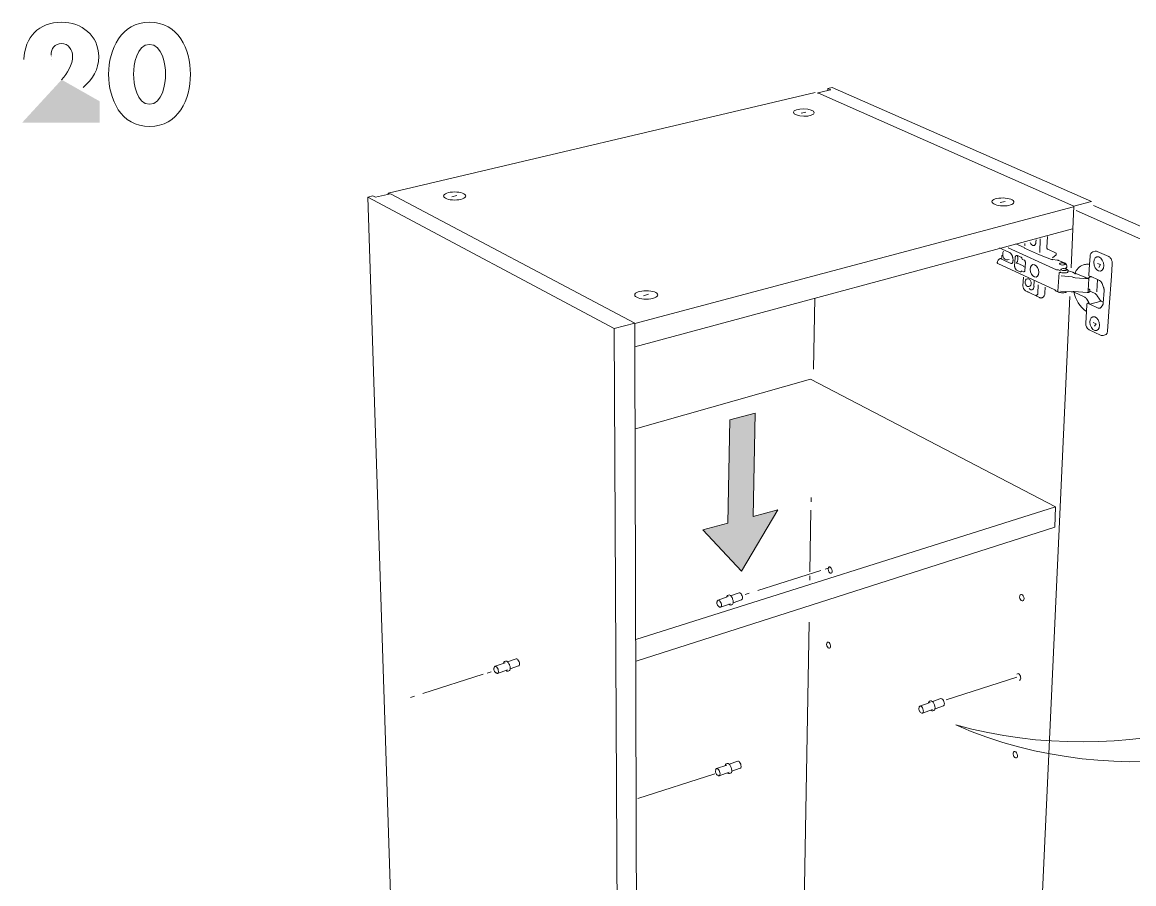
# Model space of a CAD drawing. Header units: metres. Extents: x -8.4 to 7.9, y -3.9 to 2.
# Drawn here: x 6.3663 to 6.7548, y -0.6013 to -0.3004 of the extents above; entities that cross this region are included whole.
import ezdxf

# ---------------------------------------------------------------- set-up
doc = ezdxf.new("R2010")
doc.units = ezdxf.units.M
doc.header["$MEASUREMENT"] = 0
doc.layers.add('PDF14_Geometry_Num_Penna__7', color=7, linetype='Continuous', lineweight=18)

msp = doc.modelspace()

# ---------------------------------------------------------------- hatches: boundary and pattern name
at = {"layer": 'PDF14_Geometry_Num_Penna__7', "linetype": 'Continuous', "lineweight": 18}
for points in [[(6.37642, -0.31193, 0.04531), (6.37656, -0.31336)], [(6.38009, -0.32047), (6.36633, -0.33543), (6.3934, -0.33543), (6.3934, -0.32802)], [(6.62178, -0.47298), (6.62249, -0.43694), (6.61365, -0.43931), (6.6129, -0.47539), (6.60415, -0.47772), (6.61772, -0.49208), (6.63041, -0.47065)]]:
    msp.add_hatch(color=7, dxfattribs=at).paths.add_polyline_path(points)

# ---------------------------------------------------------------- linework, layer by layer
at = {"layer": 'PDF14_Geometry_Num_Penna__7', "color": 7, "linetype": 'Continuous', "lineweight": 18, "flags": 128}
for points in [[(6.64346, -0.32489), (6.4942, -0.36011), (6.49421, -0.36049)], [(6.64433, -0.32529), (6.64434, -0.32505)], [(6.64434, -0.32505), (6.64784, -0.32423)], [(6.73285, -0.38613), (6.73383, -0.36466), (6.64434, -0.32506)], [(6.64784, -0.32423), (6.64785, -0.32353)], [(6.64784, -0.32423), (6.64888, -0.32398)], [(6.64785, -0.32353), (6.64936, -0.32317)], [(6.64888, -0.32398), (6.64785, -0.32353)], [(6.74002, -0.36302), (6.64936, -0.32317)], [(6.63855, -0.33216), (6.64021, -0.33176)], [(6.48883, -0.36102), (6.48708, -0.36144)], [(6.49503, -0.3603), (6.4898, -0.36153), (6.48883, -0.36102)], [(6.4942, -0.36011), (6.49472, -0.36038)], [(6.49503, -0.3603), (6.58039, -0.40547), (6.58042, -0.41499)], [(6.51648, -0.36136), (6.51824, -0.36088)], [(6.48708, -0.36144), (6.57319, -0.40739)], [(6.49765, -0.68732), (6.48708, -0.36144)], [(6.5804, -0.4056), (6.73366, -0.36483)], [(6.70809, -0.36341), (6.70983, -0.36298)], [(6.73383, -0.36467), (6.74002, -0.36302)], [(6.74071, -0.36443), (6.88768, -0.42921)], [(6.73465, -0.36619), (6.88138, -0.43128)], [(6.58041, -0.41376), (6.73331, -0.37252)], [(6.72059, -0.37718), (6.72062, -0.37642)], [(6.72189, -0.38079), (6.72209, -0.37609)], [(6.7247, -0.37971), (6.72462, -0.37965), (6.72455, -0.37957), (6.72449, -0.37946), (6.72443, -0.37933), (6.72442, -0.3792), (6.72441, -0.37907), (6.72458, -0.37518)], [(6.70881, -0.37967), (6.70784, -0.37924)], [(6.71134, -0.38083), (6.70881, -0.37967)], [(6.71085, -0.37916), (6.72777, -0.38685)], [(6.71354, -0.37774), (6.71646, -0.37907), (6.71649, -0.37908), (6.71651, -0.37911)], [(6.71651, -0.37911), (6.71659, -0.37925), (6.71656, -0.37924)], [(6.72182, -0.38162), (6.71659, -0.37925)], [(6.71668, -0.37762), (6.71668, -0.37774), (6.71669, -0.37786), (6.7167, -0.37797), (6.71671, -0.37809), (6.71674, -0.37821), (6.71678, -0.37836)], [(6.72762, -0.38109), (6.7247, -0.37971)], [(6.74127, -0.38039), (6.74142, -0.38036), (6.74159, -0.38036), (6.74175, -0.38039), (6.74192, -0.38045), (6.746, -0.38226)], [(6.71158, -0.38455), (6.70809, -0.38295), (6.70865, -0.38281)], [(6.70862, -0.3828), (6.70867, -0.38196), (6.70867, -0.38195), (6.70868, -0.38195), (6.70868, -0.38192), (6.70868, -0.38191), (6.70869, -0.38191), (6.7087, -0.38191), (6.70869, -0.38189), (6.7087, -0.38189), (6.70871, -0.38187), (6.70873, -0.38187), (6.70874, -0.38187), (6.70874, -0.38186), (6.70875, -0.38186)], [(6.70895, -0.38181), (6.70876, -0.38186), (6.70878, -0.38186), (6.7088, -0.38186)], [(6.71197, -0.38143), (6.71194, -0.38138), (6.71187, -0.38129), (6.71179, -0.38119), (6.71171, -0.3811), (6.71163, -0.38103), (6.71155, -0.38096), (6.71148, -0.3809), (6.71141, -0.38085), (6.71134, -0.38082)], [(6.71257, -0.38342), (6.71257, -0.3835), (6.71257, -0.38363), (6.71255, -0.38377), (6.71253, -0.3839), (6.71251, -0.38401), (6.71249, -0.38412), (6.71245, -0.38422), (6.71242, -0.38431), (6.71238, -0.38439), (6.71234, -0.38446), (6.71231, -0.38451), (6.71225, -0.38458), (6.71221, -0.38461), (6.7122, -0.38462), (6.71204, -0.38464), (6.71189, -0.38464), (6.71173, -0.3846), (6.71158, -0.38455)], [(6.71257, -0.38342), (6.71257, -0.38335), (6.71257, -0.38321), (6.71255, -0.38306), (6.71253, -0.38291), (6.7125, -0.38275), (6.71247, -0.3826), (6.71243, -0.38245), (6.71239, -0.3823), (6.71234, -0.38215), (6.71229, -0.38201), (6.71223, -0.38187), (6.71216, -0.38174), (6.71209, -0.38161), (6.71202, -0.3815), (6.71197, -0.38143)], [(6.71329, -0.38258), (6.7131, -0.38557)], [(6.71348, -0.38212), (6.71341, -0.38221), (6.71334, -0.38231), (6.7133, -0.38244), (6.71329, -0.38257)], [(6.71379, -0.3819), (6.71348, -0.38212)], [(6.7142, -0.38206), (6.71415, -0.38202), (6.71413, -0.38195), (6.71412, -0.38187), (6.71404, -0.38184), (6.71395, -0.38184), (6.71386, -0.38186), (6.71379, -0.3819)], [(6.71672, -0.38592), (6.71622, -0.38569), (6.71613, -0.38551), (6.71382, -0.38446)], [(6.71418, -0.38204), (6.71408, -0.38207)], [(6.71533, -0.38242), (6.71412, -0.38187)], [(6.71564, -0.38288), (6.71565, -0.38286), (6.71568, -0.38283), (6.71561, -0.38269), (6.71552, -0.38258), (6.71544, -0.38248), (6.71533, -0.38243)], [(6.71581, -0.3831), (6.71568, -0.38283)], [(6.71592, -0.38323), (6.71587, -0.38321), (6.71584, -0.38316), (6.71581, -0.3831)], [(6.71643, -0.38346), (6.71592, -0.38323)], [(6.71688, -0.38438), (6.71688, -0.38423), (6.71685, -0.38406), (6.7168, -0.3839), (6.71673, -0.38375), (6.71664, -0.38363), (6.71654, -0.38353), (6.71643, -0.38346)], [(6.71671, -0.38705), (6.71688, -0.38438)], [(6.72648, -0.38332), (6.72642, -0.38332), (6.72634, -0.3833), (6.72626, -0.3833), (6.72619, -0.38329), (6.72612, -0.38326), (6.72606, -0.38325), (6.726, -0.38323), (6.72182, -0.38162)], [(6.726, -0.38323), (6.72598, -0.38322), (6.72596, -0.38323), (6.72607, -0.38326), (6.7262, -0.3833), (6.72633, -0.38331), (6.72647, -0.38333)], [(6.72762, -0.38109), (6.7276, -0.38165), (6.72635, -0.38263)], [(6.72648, -0.38332), (6.72804, -0.38346)], [(6.72804, -0.38346), (6.72819, -0.38348), (6.72833, -0.38351), (6.72844, -0.38356)], [(6.746, -0.38227), (6.74618, -0.38236), (6.74635, -0.38249), (6.74651, -0.38264), (6.74667, -0.38282), (6.74681, -0.38302), (6.74693, -0.38325), (6.74703, -0.38349), (6.74712, -0.38374), (6.74718, -0.384), (6.74723, -0.38426), (6.74724, -0.38451), (6.74724, -0.38476), (6.74694, -0.38903)], [(6.72713, -0.39383), (6.70725, -0.3847)], [(6.7131, -0.38557), (6.71311, -0.38572), (6.71314, -0.38588), (6.71318, -0.38602), (6.71324, -0.38616)], [(6.71324, -0.38616), (6.71351, -0.38665)], [(6.71351, -0.38665), (6.71358, -0.38676), (6.71364, -0.38685), (6.71373, -0.38692), (6.71382, -0.38698)], [(6.71382, -0.38698), (6.71502, -0.38752)], [(6.71502, -0.38752), (6.71513, -0.38756), (6.71523, -0.38756), (6.71532, -0.38752), (6.7154, -0.38746)], [(6.7154, -0.38746), (6.71554, -0.3873)], [(6.71554, -0.3873), (6.71558, -0.38728), (6.71563, -0.38727), (6.71568, -0.38728)], [(6.71568, -0.38728), (6.71618, -0.38752)], [(6.71618, -0.38752), (6.71629, -0.38755), (6.7164, -0.38755), (6.7165, -0.38751), (6.71658, -0.38743), (6.71665, -0.38732), (6.7167, -0.3872), (6.71671, -0.38705)], [(6.72777, -0.38685), (6.72784, -0.38686), (6.72792, -0.38686)], [(6.72913, -0.38723), (6.72843, -0.38691), (6.72826, -0.38685), (6.72811, -0.38684), (6.72795, -0.38686)], [(6.72825, -0.39431), (6.72866, -0.38777)], [(6.72866, -0.38777), (6.72872, -0.38779), (6.72879, -0.38779), (6.72885, -0.38779)], [(6.72878, -0.38478), (6.72877, -0.38491)], [(6.72913, -0.38774), (6.72903, -0.38774), (6.72895, -0.38776)], [(6.72928, -0.38777), (6.72921, -0.38775), (6.72913, -0.38774)], [(6.72929, -0.38674), (6.72928, -0.38688)], [(6.73073, -0.38634), (6.73076, -0.38637), (6.7308, -0.38641), (6.73086, -0.38645), (6.7309, -0.38647)], [(6.73078, -0.38489), (6.73078, -0.38502)], [(6.7309, -0.38647), (6.73092, -0.38648), (6.731, -0.38652), (6.73109, -0.38655), (6.73116, -0.38657)], [(6.73092, -0.38645), (6.73125, -0.38603), (6.73131, -0.38594), (6.73134, -0.38585), (6.73136, -0.38576)], [(6.73116, -0.38657), (6.73113, -0.38657), (6.73112, -0.38657), (6.73102, -0.38653), (6.73092, -0.3865)], [(6.7313, -0.38685), (6.73129, -0.38699)], [(6.73177, -0.38749), (6.73179, -0.38713)], [(6.73381, -0.38791), (6.7337, -0.38783), (6.73358, -0.38777), (6.73346, -0.38772), (6.73179, -0.38721)], [(6.73381, -0.38791), (6.73403, -0.38807), (6.73414, -0.38814), (6.73426, -0.38821), (6.73439, -0.38826)], [(6.73425, -0.3882), (6.73432, -0.38803), (6.7344, -0.38788)], [(6.7344, -0.38788), (6.73442, -0.38792), (6.73443, -0.38798), (6.73447, -0.38801), (6.73449, -0.38804), (6.73454, -0.38807), (6.73457, -0.3881)], [(6.73457, -0.3881), (6.73761, -0.38947)], [(6.73754, -0.38505), (6.73788, -0.38497), (6.73824, -0.38493), (6.73859, -0.38492), (6.73894, -0.38494), (6.73931, -0.385)], [(6.73962, -0.38921), (6.73961, -0.38921), (6.73959, -0.38921), (6.73957, -0.38921), (6.73956, -0.38921), (6.73954, -0.38921), (6.73953, -0.38921), (6.73951, -0.3892), (6.73949, -0.3892), (6.73948, -0.3892), (6.73946, -0.38919), (6.73945, -0.38919), (6.73944, -0.38919), (6.73942, -0.38919), (6.73942, -0.38918), (6.7394, -0.38918), (6.73939, -0.38917), (6.73937, -0.38917), (6.73937, -0.38916), (6.73935, -0.38916), (6.73934, -0.38916), (6.73933, -0.38916), (6.73932, -0.38914), (6.73932, -0.38913), (6.7393, -0.38913), (6.73929, -0.38912), (6.73928, -0.38911), (6.73926, -0.38911), (6.73925, -0.3891), (6.73924, -0.3891), (6.73924, -0.38909), (6.73923, -0.38908), (6.73922, -0.38907), (6.73921, -0.38907), (6.73921, -0.38906), (6.73921, -0.38905), (6.73919, -0.38905), (6.73919, -0.38903), (6.73917, -0.38903), (6.73917, -0.38902), (6.73917, -0.38901), (6.73917, -0.389), (6.73916, -0.38899), (6.73914, -0.38898), (6.73914, -0.38897), (6.73914, -0.38896), (6.73913, -0.38895), (6.73912, -0.38893), (6.73911, -0.38891), (6.73911, -0.3889), (6.73911, -0.38889), (6.7391, -0.38888), (6.73909, -0.38886), (6.73909, -0.38885), (6.73909, -0.38884), (6.73907, -0.38884), (6.73907, -0.38882), (6.73907, -0.38881), (6.73907, -0.38879), (6.73907, -0.38878), (6.73907, -0.38876), (6.73907, -0.38875), (6.73907, -0.38873), (6.73907, -0.38872), (6.73907, -0.3887), (6.73907, -0.38869), (6.73907, -0.38867), (6.73932, -0.385)], [(6.7421, -0.38462), (6.74312, -0.38499), (6.74256, -0.38601)], [(6.71989, -0.39267), (6.71998, -0.39074)], [(6.72125, -0.39506), (6.72138, -0.39208)], [(6.73325, -0.3893), (6.7294, -0.389)], [(6.73423, -0.38961), (6.73397, -0.38957), (6.73371, -0.38951), (6.73347, -0.3894), (6.73325, -0.3893)], [(6.73882, -0.38974), (6.73881, -0.38985), (6.7388, -0.38997), (6.73423, -0.38961)], [(6.73762, -0.38947), (6.738, -0.38965)], [(6.738, -0.38965), (6.73811, -0.38969), (6.73824, -0.38973), (6.73836, -0.38975), (6.73852, -0.38977), (6.7387, -0.38976), (6.73886, -0.38973), (6.73899, -0.38969), (6.7391, -0.38963)], [(6.73879, -0.39411), (6.73907, -0.3899)], [(6.73907, -0.3899), (6.73908, -0.38978), (6.73909, -0.38967)], [(6.7391, -0.38963), (6.7398, -0.38923)], [(6.73962, -0.38921), (6.73965, -0.3892), (6.73967, -0.3892), (6.73973, -0.38921), (6.73978, -0.38922), (6.73984, -0.38924), (6.73991, -0.38927), (6.74016, -0.38937)], [(6.74015, -0.38937), (6.74214, -0.39027)], [(6.74694, -0.38903), (6.7462, -0.39974)], [(6.58339, -0.3959), (6.58521, -0.39541)], [(6.71775, -0.3946), (6.71783, -0.39465), (6.71795, -0.39471), (6.71793, -0.3947), (6.71792, -0.39467)], [(6.7209, -0.39612), (6.72087, -0.39611), (6.72084, -0.3961), (6.72081, -0.39609), (6.72079, -0.39608), (6.72076, -0.39606)], [(6.72726, -0.39394), (6.72724, -0.39392), (6.72721, -0.3939), (6.7272, -0.39387), (6.72717, -0.39386), (6.72716, -0.39385), (6.72714, -0.39384), (6.72713, -0.39383)], [(6.72777, -0.39436), (6.72767, -0.39432), (6.72758, -0.39426), (6.72751, -0.3942), (6.72743, -0.39413), (6.72734, -0.39404), (6.72726, -0.39394)], [(6.72842, -0.39466), (6.72777, -0.39436)], [(6.72842, -0.39467), (6.72841, -0.39465), (6.72839, -0.39465), (6.72838, -0.39465), (6.72838, -0.39464), (6.72831, -0.39458), (6.72827, -0.3945), (6.72825, -0.39441), (6.72825, -0.39431)], [(6.72865, -0.3947), (6.72861, -0.3947), (6.72858, -0.3947), (6.72854, -0.39469), (6.7285, -0.39469), (6.72846, -0.39468), (6.72843, -0.39466)], [(6.72888, -0.39474), (6.72886, -0.39474), (6.72883, -0.39473), (6.72879, -0.39472), (6.72876, -0.39471), (6.72871, -0.39471), (6.72867, -0.3947), (6.72865, -0.3947)], [(6.73294, -0.39461), (6.7291, -0.39431)], [(6.73294, -0.39461), (6.73295, -0.39461), (6.73297, -0.39461), (6.73299, -0.39461), (6.73301, -0.39461), (6.73303, -0.39461), (6.73304, -0.39461), (6.73305, -0.39461), (6.73306, -0.39461), (6.73308, -0.39461), (6.73309, -0.39461), (6.73311, -0.39461), (6.73312, -0.39461), (6.73313, -0.39461), (6.73313, -0.3946), (6.73315, -0.3946), (6.73317, -0.3946), (6.73319, -0.3946), (6.7332, -0.3946), (6.73321, -0.39459), (6.73323, -0.39459), (6.73325, -0.39459), (6.73325, -0.39458), (6.73326, -0.39458), (6.73328, -0.39458), (6.73329, -0.39457), (6.7333, -0.39457), (6.73354, -0.3945)], [(6.73852, -0.39482), (6.73395, -0.39446), (6.73388, -0.39445), (6.7338, -0.39445), (6.73373, -0.39446), (6.73365, -0.39448), (6.7336, -0.39448), (6.73354, -0.3945)], [(6.73391, -0.39445), (6.73392, -0.39455), (6.73395, -0.39465), (6.73747, -0.39625)], [(6.73865, -0.39479), (6.7386, -0.39481), (6.73853, -0.39482)], [(6.7388, -0.39458), (6.73878, -0.39461), (6.73878, -0.39465), (6.73876, -0.39469), (6.73872, -0.39474), (6.73867, -0.39478), (6.73865, -0.39479)], [(6.73881, -0.39477), (6.73878, -0.39478), (6.73876, -0.39478), (6.73873, -0.39478), (6.73871, -0.39478), (6.73868, -0.39479), (6.73865, -0.39479)], [(6.73879, -0.39411), (6.73878, -0.39426), (6.73878, -0.39438), (6.73878, -0.39448), (6.73878, -0.39455), (6.73878, -0.39459), (6.7388, -0.39458), (6.73881, -0.39454), (6.73881, -0.39456), (6.7388, -0.39458)], [(6.73881, -0.39454), (6.73882, -0.39431)], [(6.73939, -0.39443), (6.73937, -0.3945), (6.73932, -0.39456), (6.73923, -0.39463), (6.73911, -0.39469), (6.73897, -0.39473), (6.73881, -0.39477)], [(6.73885, -0.39353), (6.73901, -0.39359), (6.73916, -0.39366), (6.73928, -0.39373), (6.73936, -0.3938), (6.73941, -0.39389), (6.73942, -0.39396)], [(6.73942, -0.39396), (6.73939, -0.39443)], [(6.74104, -0.39504), (6.7394, -0.39428)], [(6.74199, -0.39594), (6.74185, -0.39574), (6.74171, -0.39555), (6.74155, -0.39538), (6.74138, -0.39525), (6.74122, -0.39512), (6.74104, -0.39504)], [(6.74273, -0.39716), (6.74199, -0.39594)], [(6.7442, -0.39299), (6.74424, -0.39312), (6.7443, -0.39328), (6.74434, -0.39346), (6.74436, -0.39362), (6.74438, -0.39379), (6.74438, -0.39396), (6.74438, -0.39411), (6.74407, -0.39849)], [(6.64325, -0.39681), (6.64282, -0.42158)], [(6.71993, -0.66756), (6.73238, -0.39624)], [(6.73831, -0.39706), (6.73816, -0.39685), (6.73801, -0.39665), (6.73783, -0.39649), (6.73765, -0.39636), (6.73747, -0.39625)], [(6.73906, -0.39828), (6.73831, -0.39706)], [(6.73913, -0.39836), (6.73875, -0.39847), (6.73882, -0.39846), (6.7389, -0.39848), (6.73898, -0.39852), (6.73905, -0.39857)], [(6.74236, -0.40021), (6.73944, -0.39887), (6.73931, -0.3988), (6.73917, -0.3987), (6.73905, -0.39857)], [(6.73944, -0.39887), (6.74338, -0.39778), (6.74324, -0.39771), (6.7431, -0.3976), (6.74297, -0.39747), (6.74285, -0.39733), (6.74273, -0.39716)], [(6.74407, -0.39849), (6.74407, -0.39857), (6.74405, -0.39872), (6.74402, -0.39885), (6.74398, -0.39897), (6.74394, -0.39909), (6.74388, -0.39919), (6.74382, -0.39928), (6.74314, -0.4001)], [(6.7441, -0.39811), (6.74339, -0.39778)], [(6.7462, -0.39974), (6.74561, -0.40826)], [(6.74314, -0.4001), (6.74309, -0.40015), (6.74304, -0.4002), (6.74299, -0.40022), (6.74295, -0.40025), (6.7429, -0.40027), (6.74278, -0.40029), (6.74264, -0.40029), (6.7425, -0.40026), (6.74236, -0.40021)], [(6.5804, -0.40547), (6.57319, -0.40739)], [(6.57319, -0.40739), (6.57496, -0.74968)], [(6.74061, -0.40528), (6.74163, -0.40575), (6.74107, -0.40649)], [(6.74319, -0.4097), (6.74333, -0.40976), (6.74347, -0.40979), (6.74361, -0.40982), (6.74376, -0.40983), (6.74391, -0.40981), (6.74405, -0.40978), (6.7448, -0.40957)], [(6.74561, -0.40826), (6.74559, -0.4085), (6.74552, -0.40874), (6.74545, -0.40894), (6.74536, -0.40912), (6.74524, -0.40928), (6.74511, -0.40941), (6.74496, -0.4095), (6.7448, -0.40957)], [(6.58042, -0.41499), (6.58135, -0.73943)], [(6.6418, -0.42509), (6.5806, -0.4424)], [(6.72713, -0.47678), (6.72746, -0.46958), (6.6418, -0.42509)], [(6.5808, -0.516), (6.72746, -0.46958)], [(6.64203, -0.46638), (6.64201, -0.46787)], [(6.64196, -0.47075), (6.64158, -0.49231)], [(6.58083, -0.52358), (6.72713, -0.47678)], [(6.62334, -0.4989), (6.64545, -0.49183)], [(6.64692, -0.49136), (6.64834, -0.49091)], [(6.64155, -0.49374), (6.64153, -0.49523)], [(6.61683, -0.49966), (6.61388, -0.50069)], [(6.61897, -0.5003), (6.62039, -0.49984)], [(6.6177, -0.50213), (6.61475, -0.50316)], [(6.64129, -0.50986), (6.63924, -0.62846)], [(6.53889, -0.52274), (6.53595, -0.52377)], [(6.50627, -0.53486), (6.52737, -0.52811)], [(6.52877, -0.52767), (6.53019, -0.52721)], [(6.53976, -0.52521), (6.53682, -0.52624)], [(6.68921, -0.53701), (6.7139, -0.52911)], [(6.50204, -0.53622), (6.50346, -0.53576)], [(6.68739, -0.53663), (6.68444, -0.53767)], [(6.68826, -0.5391), (6.68531, -0.54014)], [(6.61634, -0.55848), (6.61339, -0.55952)], [(6.58143, -0.57149), (6.60841, -0.56286)], [(6.6172, -0.56095), (6.61426, -0.56199)]]:
    msp.add_lwpolyline(points, dxfattribs=at)
for points in [[(6.71121, -0.3833), (6.71071, -0.38342, -0.393021), (6.70915, -0.38229, -0.22557), (6.70922, -0.38038)], [(6.73932, -0.385), (6.73951, -0.38206, -0.316573), (6.74051, -0.38059), (6.74127, -0.38039)], [(6.70708, -0.38436), (6.70707, -0.38435), (6.70705, -0.38433), (6.70705, -0.38441), (6.70708, -0.38448), (6.70709, -0.38454), (6.70712, -0.3846), (6.70715, -0.38464), (6.7072, -0.38468), (6.70725, -0.3847), (6.70717, -0.38466), (6.70712, -0.38458), (6.70709, -0.38447), (6.70708, -0.38436, -0.286104), (6.70809, -0.38295), (6.70807, -0.38295), (6.70805, -0.38295)], [(6.71371, -0.3846), (6.71377, -0.38453), (6.71382, -0.38446, 0.230172), (6.71415, -0.3821), (6.71422, -0.38206), (6.7142, -0.38206), (6.71418, -0.38204), (6.71417, -0.38204), (6.71415, -0.38204), (6.71415, -0.38204)], [(6.72804, -0.38346), (6.72812, -0.38346), (6.7282, -0.38347), (6.72827, -0.38348), (6.72834, -0.3835), (6.7284, -0.38352), (6.72846, -0.38354), (6.72849, -0.38356), (6.73051, -0.38448), (6.73049, -0.38446), (6.73047, -0.38446, -0.293691), (6.73138, -0.38541), (6.73136, -0.38576)], [(6.73417, -0.38816, -0.241456), (6.73717, -0.38515), (6.73754, -0.38505)], [(6.71775, -0.3946), (6.71692, -0.39418, -0.28438), (6.71604, -0.39245), (6.71617, -0.38947)], [(6.74181, -0.39461), (6.74184, -0.39452), (6.74185, -0.39442), (6.74214, -0.39027), (6.74284, -0.39059, -0.189028), (6.74367, -0.39162), (6.7442, -0.39299)], [(6.71795, -0.39471), (6.72179, -0.39658), (6.72191, -0.39663), (6.72205, -0.39667), (6.72216, -0.3967), (6.72227, -0.39671), (6.72239, -0.3967), (6.72249, -0.39667), (6.7228, -0.39661, 0.315605), (6.72368, -0.39505), (6.72378, -0.39289)], [(6.73383, -0.39445, 0.193363), (6.73821, -0.40146), (6.73838, -0.39893), (6.73838, -0.39891), (6.73839, -0.39891), (6.73839, -0.39889), (6.73839, -0.39888), (6.73839, -0.39886), (6.7384, -0.39884), (6.7384, -0.39883), (6.73839, -0.39881), (6.7384, -0.39881), (6.7384, -0.39879), (6.73842, -0.39878), (6.73842, -0.39877), (6.73843, -0.39875), (6.73843, -0.39874), (6.73844, -0.39873), (6.73844, -0.39872), (6.73844, -0.3987), (6.73845, -0.3987), (6.73845, -0.39868), (6.73846, -0.39868), (6.73846, -0.39867), (6.73847, -0.39867), (6.73848, -0.39865), (6.73849, -0.39864), (6.73849, -0.39863), (6.7385, -0.39863), (6.73851, -0.39862), (6.73852, -0.39861), (6.73853, -0.3986), (6.73854, -0.39859), (6.73855, -0.39858), (6.73856, -0.39858), (6.73856, -0.39857), (6.73857, -0.39856), (6.73858, -0.39856), (6.73859, -0.39855), (6.7386, -0.39854), (6.73861, -0.39854), (6.73862, -0.39853), (6.73863, -0.39852), (6.73865, -0.39851), (6.73866, -0.3985), (6.73868, -0.3985), (6.73868, -0.39849), (6.73869, -0.39849), (6.7387, -0.39848), (6.73872, -0.39848), (6.73873, -0.39848), (6.73873, -0.39847), (6.73875, -0.39847)], [(6.73821, -0.40146), (6.73795, -0.40547, 0.289852), (6.73914, -0.40783), (6.74319, -0.4097)], [(6.61301, -0.501), (6.60947, -0.50224, -0.198198), (6.60978, -0.50226, -0.121346), (6.61015, -0.50256, -0.085549), (6.61053, -0.50325, -0.082581), (6.61067, -0.50404, -0.117365), (6.61057, -0.5045, -0.205139), (6.61034, -0.50471), (6.61387, -0.50347)], [(6.61329, -0.50367, 0.063678), (6.61362, -0.50389, 0.196986), (6.61403, -0.50391), (6.61432, -0.50381, 0.200212), (6.61463, -0.50353, 0.115424), (6.61477, -0.5029, 0.079992), (6.61458, -0.50183, 0.081887), (6.61406, -0.50089, 0.123253), (6.61356, -0.50048, 0.203135), (6.61314, -0.50045), (6.61285, -0.50055, 0.198244), (6.61254, -0.50083, 0.06215), (6.61242, -0.5012)], [(6.61793, -0.50193, 0.112154), (6.61803, -0.50146, 0.164383), (6.61751, -0.49998, 0.119295), (6.61714, -0.49967)], [(6.60916, -0.50277, 0.118422), (6.60908, -0.50313, 0.082477), (6.60919, -0.50373, 0.076181), (6.60948, -0.50426, 0.103725), (6.60976, -0.50449)], [(6.53507, -0.52408), (6.53154, -0.52532, -0.198198), (6.53184, -0.52534, -0.121346), (6.53221, -0.52564, -0.085549), (6.53259, -0.52634, -0.082581), (6.53273, -0.52712, -0.117365), (6.53263, -0.52759, -0.205139), (6.5324, -0.52779), (6.53594, -0.52655)], [(6.53535, -0.52676, 0.063678), (6.53568, -0.52698, 0.196986), (6.53609, -0.527), (6.53639, -0.52689, 0.200212), (6.5367, -0.52662, 0.115424), (6.53683, -0.52598, 0.079992), (6.53665, -0.52492, 0.081887), (6.53613, -0.52397, 0.123253), (6.53562, -0.52356, 0.203135), (6.53521, -0.52353), (6.53491, -0.52364, 0.198244), (6.5346, -0.52391, 0.06215), (6.53448, -0.52429)], [(6.53999, -0.52501, 0.112154), (6.54009, -0.52454, 0.164383), (6.53957, -0.52306, 0.119295), (6.5392, -0.52276)], [(6.53122, -0.52586, 0.118422), (6.53115, -0.52621, 0.082477), (6.53125, -0.52681, 0.076181), (6.53154, -0.52734, 0.103725), (6.53182, -0.52757)], [(6.67972, -0.53975, 0.119072), (6.67964, -0.54011, 0.082158), (6.67975, -0.5407, 0.076181), (6.68004, -0.54123)], [(6.68356, -0.53797), (6.68003, -0.53921, -0.205523), (6.68034, -0.53923, -0.121346), (6.68071, -0.53953, -0.086221), (6.68109, -0.54023, -0.082984), (6.68123, -0.54101, -0.117009), (6.68113, -0.54148, -0.199694), (6.6809, -0.54168), (6.68443, -0.54044)], [(6.68385, -0.54065, 0.066183), (6.68417, -0.54087, 0.199641), (6.68459, -0.54089), (6.68488, -0.54079, 0.199719), (6.68519, -0.54051, 0.115681), (6.68533, -0.53988, 0.163111), (6.68461, -0.53785, 0.121919), (6.68411, -0.53745, 0.203135), (6.6837, -0.53743), (6.68341, -0.53753, 0.198244), (6.6831, -0.53781, 0.06215), (6.68298, -0.53818)], [(6.68848, -0.5389, 0.112489), (6.68858, -0.53843, 0.164259), (6.68806, -0.53695, 0.119295), (6.68769, -0.53665)], [(6.61279, -0.5625, 0.063678), (6.61312, -0.56272, 0.196986), (6.61353, -0.56274), (6.61383, -0.56264, 0.200212), (6.61414, -0.56236, 0.115424), (6.61428, -0.56172, 0.079992), (6.61409, -0.56066, 0.081887), (6.61357, -0.55971, 0.123253), (6.61306, -0.5593, 0.203135), (6.61265, -0.55928), (6.61236, -0.55938, 0.198244), (6.61205, -0.55965, 0.06215), (6.61193, -0.56003)], [(6.61743, -0.56075, 0.112154), (6.61753, -0.56028, 0.164383), (6.61701, -0.5588, 0.119295), (6.61664, -0.5585)], [(6.60867, -0.5616, 0.118422), (6.60859, -0.56196, 0.082477), (6.60869, -0.56255, 0.076181), (6.60898, -0.56308, 0.103725), (6.60926, -0.56331)], [(6.61251, -0.55982), (6.60898, -0.56106, -0.198198), (6.60928, -0.56108, -0.121346), (6.60966, -0.56138, -0.085549), (6.61003, -0.56208, -0.082581), (6.61018, -0.56286, -0.117365), (6.61007, -0.56333, -0.205139), (6.60985, -0.56353), (6.61338, -0.56229)]]:
    msp.add_lwpolyline(points, format="xyb", dxfattribs=at)
for points in [[(6.71093, -0.37917), (6.71089, -0.37915)], [(6.7135, -0.37774), (6.71352, -0.37774)], [(6.71641, -0.37906), (6.71644, -0.37906)], [(6.7165, -0.37923), (6.71653, -0.37923)], [(6.7087, -0.382), (6.70868, -0.38198)], [(6.70903, -0.38181), (6.70902, -0.38181), (6.709, -0.38181), (6.709, -0.3818), (6.70898, -0.3818), (6.70896, -0.3818), (6.70896, -0.38181)], [(6.70898, -0.38181), (6.709, -0.38181)], [(6.71252, -0.3834), (6.7125, -0.3834), (6.71248, -0.3834), (6.71253, -0.38342)], [(6.71415, -0.38204), (6.71411, -0.38206)], [(6.71576, -0.38315), (6.71577, -0.38313)], [(6.72178, -0.38162), (6.7218, -0.38162)], [(6.72844, -0.38356), (6.72847, -0.38355)], [(6.72792, -0.38686), (6.72793, -0.38686)], [(6.73092, -0.38645), (6.73091, -0.38646)], [(6.72944, -0.38899), (6.72942, -0.38899)], [(6.72884, -0.39465), (6.72884, -0.39469), (6.72885, -0.39473)], [(6.73911, -0.39837), (6.73908, -0.39833)], [(6.62178, -0.47298), (6.63041, -0.47065), (6.61772, -0.49208), (6.60415, -0.47772), (6.6129, -0.47539), (6.61365, -0.43931), (6.62249, -0.43694)]]:
    msp.add_lwpolyline(points, close=True, dxfattribs=at)
at = {"layer": 'PDF14_Geometry_Num_Penna__7', "color": 7, "linetype": 'Continuous', "lineweight": 18}
for centre, major_axis, ratio, start_param, end_param in [((6.71944, -0.37653), (-0.00044, 0.00188), 0.569248, 1.869853, 4.22948), ((6.73034, -0.38748), (-0.00144, 0.00004), 0.328052, 0.75116, 3.197443), ((6.73103, -0.38694), (-0.00075, 0.000207), 0.503339, 3.195941, 4.68818), ((6.71884, -0.39235), (-0.00035, 0.00154), 0.648173, 2.154087, 4.355557), ((6.72059, -0.39463), (-0.00027, 0.0011), 0.554555, 2.716645, 4.181787), ((6.72993, -0.39445), (-0.00136, 0.00001), 0.338826, 0.694628, 3.095603), ((6.71449, -0.52904), (-0.00039, 0.00113), 0.582394, 2.886512, 6.580172)]:
    msp.add_ellipse(centre, major_axis=major_axis, ratio=ratio, start_param=start_param, end_param=end_param, dxfattribs=at)
for centre, major_axis, ratio in [((6.72978, -0.38483), (-0.001, 0.00006), 0.356819), ((6.74252, -0.38481), (-0.00065, 0.0025), 0.646939), ((6.72009, -0.38722), (-0.00057, 0.00216), 0.635784), ((6.7303, -0.38679), (-0.00101, 0.00006), 0.354954), ((6.74111, -0.40569), (-0.00066, 0.00242), 0.643861), ((6.64864, -0.49171), (-0.00034, 0.00109), 0.556452), ((6.71564, -0.50137), (-0.00038, 0.00115), 0.593398), ((6.64812, -0.51793), (-0.00035, 0.00107), 0.560402), ((6.71335, -0.55621), (-0.0004, 0.00112), 0.583812)]:
    msp.add_ellipse(centre, major_axis=major_axis, ratio=ratio, dxfattribs=at)
for points in [[(6.38004, -0.30041), (6.37209, -0.30041), (6.36717, -0.30563), (6.36691, -0.31336)], [(6.39304, -0.31238), (6.39304, -0.30505), (6.3871, -0.30041), (6.38004, -0.30041)], [(6.39653, -0.31859), (6.39653, -0.30983), (6.40082, -0.30041), (6.41082, -0.30041)], [(6.41082, -0.30041), (6.42083, -0.30041), (6.42512, -0.30983), (6.42512, -0.31859)], [(6.37642, -0.31193), (6.37642, -0.30965), (6.37772, -0.30782), (6.38009, -0.30782)], [(6.38009, -0.30782), (6.38241, -0.30782), (6.38393, -0.31006), (6.38393, -0.3122)], [(6.41082, -0.30813), (6.40631, -0.30813), (6.40524, -0.31529), (6.40524, -0.31855)], [(6.41641, -0.31855), (6.41641, -0.31529), (6.41534, -0.30813), (6.41082, -0.30813)], [(6.38393, -0.3122), (6.38393, -0.31529), (6.38205, -0.31832), (6.38009, -0.32047)], [(6.38759, -0.32315), (6.39103, -0.32002), (6.39304, -0.3172), (6.39304, -0.31238)], [(6.41082, -0.33677), (6.40077, -0.33677), (6.39653, -0.32735), (6.39653, -0.31859)], [(6.40524, -0.31855), (6.40524, -0.32181), (6.40631, -0.32905), (6.41082, -0.32905)], [(6.41082, -0.32905), (6.41534, -0.32905), (6.41641, -0.32181), (6.41641, -0.31855)], [(6.42512, -0.31859), (6.42512, -0.32735), (6.42088, -0.33677), (6.41082, -0.33677)], [(6.63942, -0.33323), (6.63742, -0.33318), (6.63581, -0.33256), (6.63583, -0.33185)], [(6.63583, -0.33185), (6.63585, -0.33113), (6.63749, -0.3306), (6.63949, -0.33065)], [(6.64308, -0.33203), (6.64307, -0.33274), (6.64143, -0.33328), (6.63942, -0.33323)], [(6.63949, -0.33065), (6.64149, -0.3307), (6.6431, -0.33131), (6.64308, -0.33203)], [(6.51355, -0.36109), (6.51355, -0.36031), (6.51529, -0.35968), (6.51744, -0.35968)], [(6.51744, -0.3625), (6.51529, -0.3625), (6.51355, -0.36187), (6.51355, -0.36109)], [(6.51744, -0.35968), (6.51959, -0.35968), (6.52133, -0.36031), (6.52133, -0.36109)], [(6.52133, -0.36109), (6.52133, -0.36187), (6.51959, -0.3625), (6.51744, -0.3625)], [(6.709, -0.36456), (6.70689, -0.36451), (6.70519, -0.36384), (6.70521, -0.36307)], [(6.70521, -0.36307), (6.70523, -0.3623), (6.70696, -0.36173), (6.70907, -0.36178)], [(6.71287, -0.36326), (6.71285, -0.36403), (6.71112, -0.36461), (6.709, -0.36456)], [(6.70907, -0.36178), (6.71119, -0.36183), (6.71289, -0.36249), (6.71287, -0.36326)], [(6.71681, -0.39154), (6.71667, -0.39079), (6.71702, -0.3901), (6.71759, -0.39)], [(6.71808, -0.39272), (6.71751, -0.39282), (6.71695, -0.3923), (6.71681, -0.39154)], [(6.71759, -0.39), (6.71816, -0.3899), (6.71873, -0.39042), (6.71886, -0.39118)], [(6.71886, -0.39118), (6.719, -0.39193), (6.71864, -0.39262), (6.71808, -0.39272)], [(6.58037, -0.39563), (6.58037, -0.39482), (6.58216, -0.39417), (6.58438, -0.39417)], [(6.58438, -0.39709), (6.58216, -0.39709), (6.58037, -0.39644), (6.58037, -0.39563)], [(6.58438, -0.39417), (6.5866, -0.39417), (6.5884, -0.39482), (6.5884, -0.39563)], [(6.5884, -0.39563), (6.5884, -0.39644), (6.5866, -0.39709), (6.58438, -0.39709)], [(6.94641, -0.44045), (6.9267, -0.46192), (6.81239, -0.57901), (6.69252, -0.54582)], [(6.69252, -0.54582), (6.80873, -0.5965), (6.94272, -0.48225), (6.96654, -0.46066)], [(6.61714, -0.49967), (6.61724, -0.49967), (6.61672, -0.49966), (6.61683, -0.49966)], [(6.60947, -0.50224), (6.60958, -0.50224), (6.60914, -0.50244), (6.60925, -0.50244)], [(6.60925, -0.50244), (6.60919, -0.50256), (6.60916, -0.50268), (6.60915, -0.50281)], [(6.60973, -0.50447), (6.60986, -0.50447), (6.60992, -0.50464), (6.61004, -0.50469)], [(6.61004, -0.50469), (6.61014, -0.50469), (6.61024, -0.50471), (6.61034, -0.50471)], [(6.6177, -0.50213), (6.6178, -0.50213), (6.61782, -0.50193), (6.61793, -0.50193)], [(6.5392, -0.52276), (6.5393, -0.52276), (6.53879, -0.52274), (6.53889, -0.52274)], [(6.53154, -0.52532), (6.53164, -0.52532), (6.53121, -0.52553), (6.53131, -0.52553)], [(6.53131, -0.52553), (6.53126, -0.52564), (6.53122, -0.52576), (6.53121, -0.52589)], [(6.5318, -0.52755), (6.53192, -0.52755), (6.53199, -0.52772), (6.5321, -0.52778)], [(6.5321, -0.52778), (6.53221, -0.52778), (6.5323, -0.52779), (6.53241, -0.52779)], [(6.53976, -0.52521), (6.53987, -0.52521), (6.53989, -0.52501), (6.53999, -0.52501)], [(6.68003, -0.53921), (6.68014, -0.53921), (6.6797, -0.53942), (6.67981, -0.53942)], [(6.6798, -0.53942), (6.67975, -0.53954), (6.67972, -0.53966), (6.67971, -0.53978)], [(6.68769, -0.53665), (6.6878, -0.53665), (6.68728, -0.53663), (6.68739, -0.53663)], [(6.68826, -0.5391), (6.68836, -0.5391), (6.68838, -0.5389), (6.68848, -0.5389)], [(6.68003, -0.54123), (6.68016, -0.54123), (6.68021, -0.54141), (6.68032, -0.54146)], [(6.6806, -0.54167), (6.6807, -0.54167), (6.68079, -0.54168), (6.6809, -0.54168)], [(6.61664, -0.5585), (6.61674, -0.5585), (6.61623, -0.55848), (6.61634, -0.55848)], [(6.60898, -0.56106), (6.60909, -0.56106), (6.60865, -0.56127), (6.60875, -0.56127)], [(6.60875, -0.56127), (6.6087, -0.56138), (6.60866, -0.5615), (6.60865, -0.56163)], [(6.6172, -0.56095), (6.61731, -0.56095), (6.61733, -0.56075), (6.61743, -0.56075)], [(6.60924, -0.5633), (6.60936, -0.5633), (6.60943, -0.56346), (6.60954, -0.56352)], [(6.60954, -0.56352), (6.60965, -0.56352), (6.60974, -0.56353), (6.60985, -0.56353)]]:
    msp.add_open_spline(points, degree=3, dxfattribs=at)

doc.saveas('drawing.dxf')
